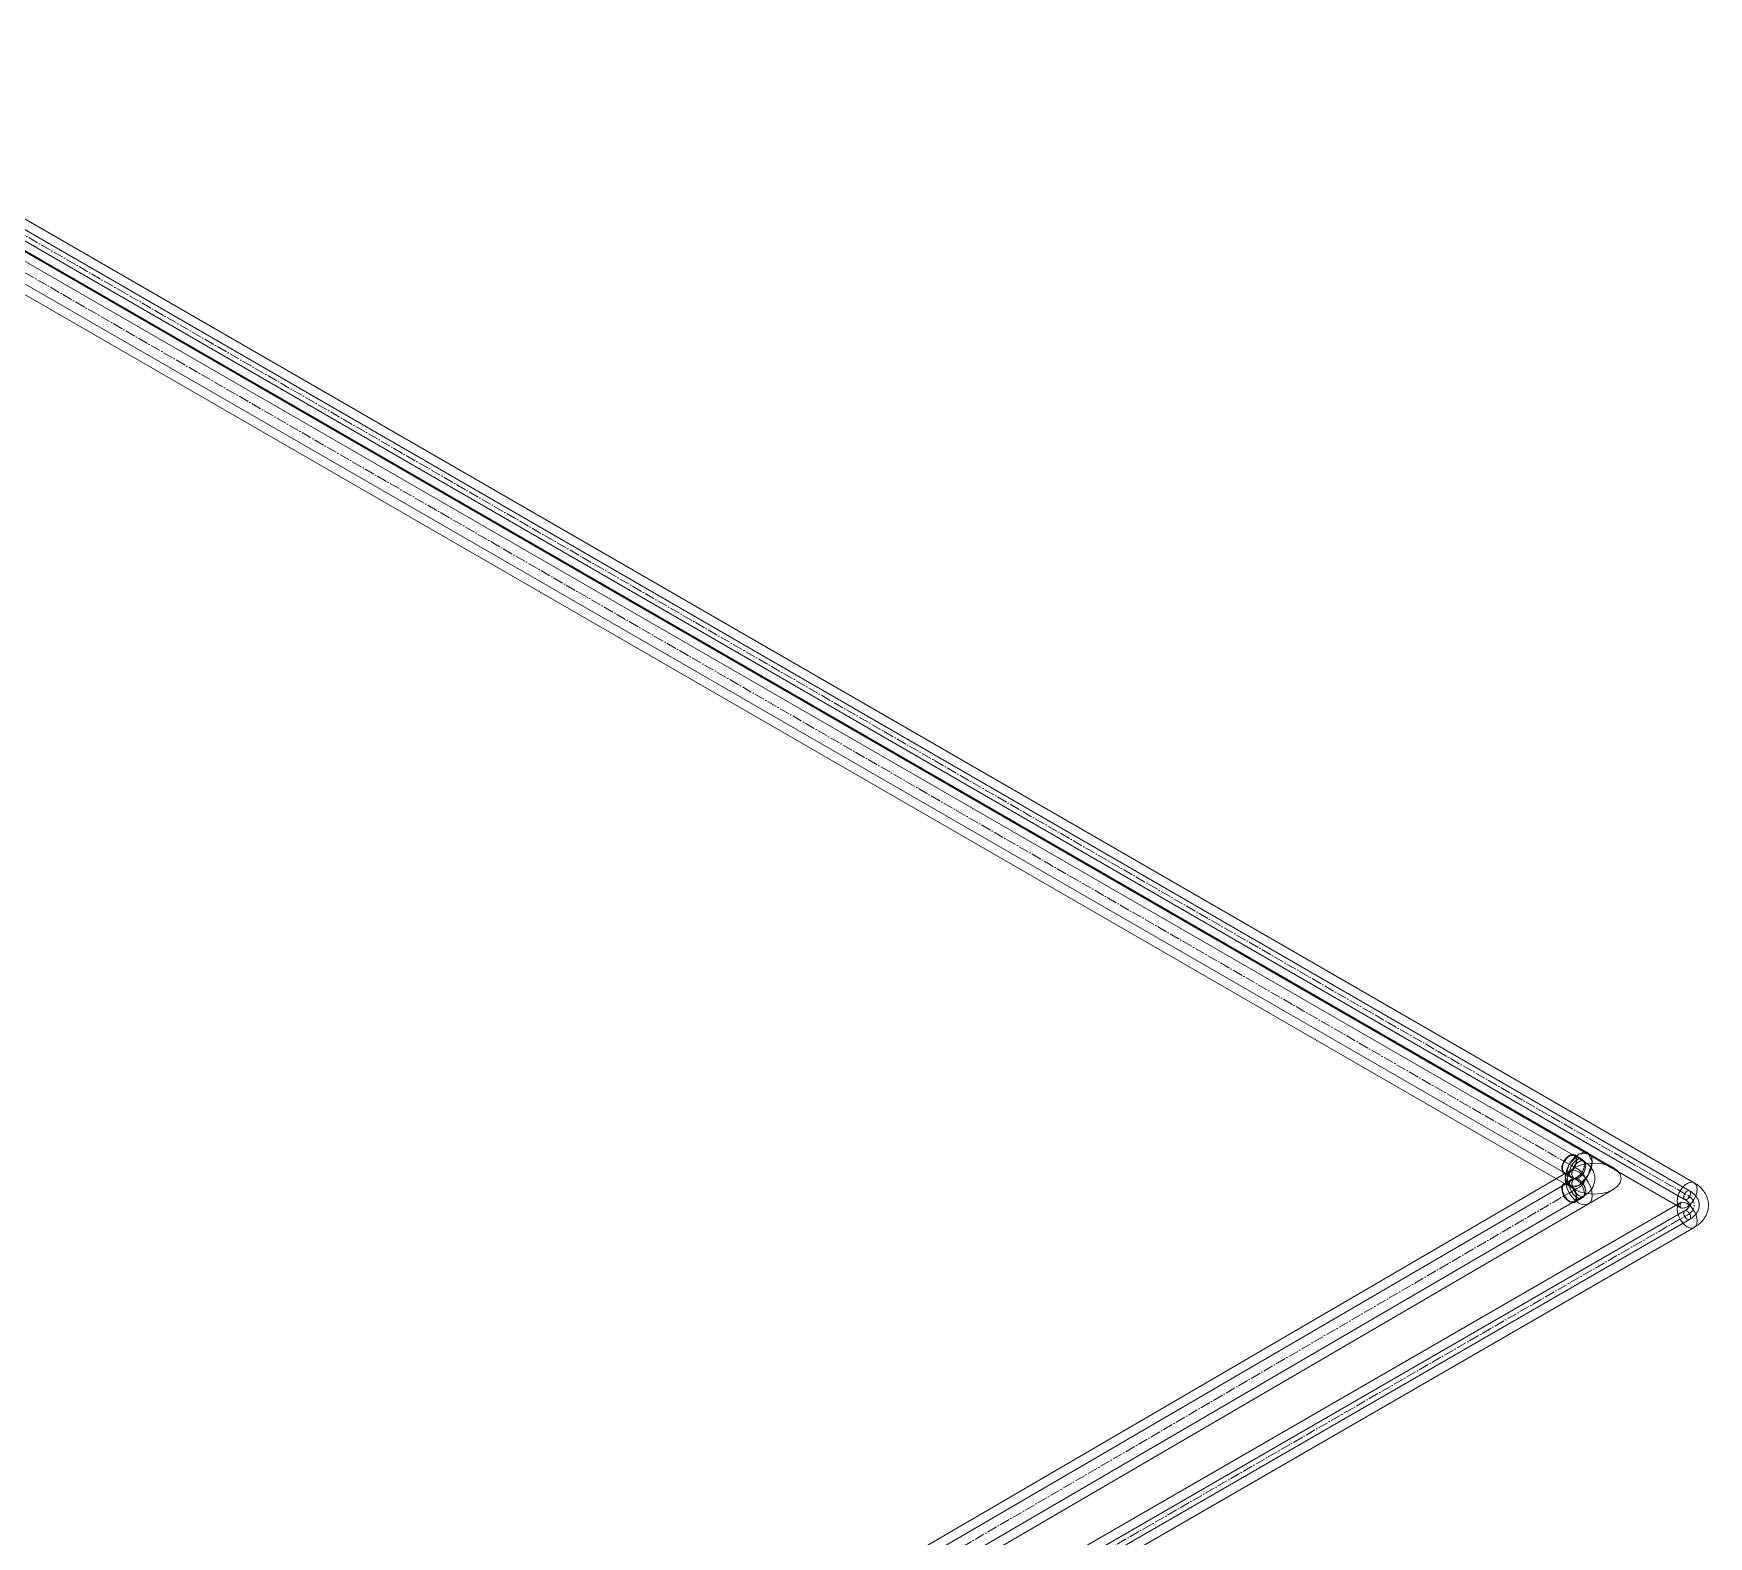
# Model space of a CAD drawing. Header units: millimetres. Extents: x -88595 to 880822, y -1054509 to -148035.
# Drawn here: x 382204 to 383830, y -325655 to -324196 of the extents above; entities that cross this region are included whole.
import ezdxf

# ---------------------------------------------------------------- set-up
doc = ezdxf.new("R2010")
doc.units = ezdxf.units.MM
doc.linetypes.add('$12$ADSK_Осевая', pattern=[14, 10, -2, 0, -2])
doc.linetypes.add('$13$ADSK_Осевая', pattern=[14, 10, -2, 0, -2])
for name, color, linetype, lineweight in [('Изоляция', 7, 'Continuous', 18), ('Трубопровод', 7, 'Continuous', 18), ('Трубопроводы', 7, 'Continuous', 18)]:
    doc.layers.add(name, color=color, linetype=linetype, lineweight=lineweight)

# ---------------------------------------------------------------- blocks, each defined once
blk = doc.blocks.new('$0$ADSK_МедьПайка_Отвод-гнутая труба - Отвод _гнутая труба_-V166-В_ОВ3_1')
at = {"layer": 'Трубопроводы', "color": 190, "true_color": 0x8000ff}
for points in [[(14541, 8872.4, 0), (14541.1, 8873.5, 0), (14541.4, 8874.6, 0), (14542, 8875.7, 0), (14542.7, 8876.8, 0), (14543.5, 8877.6, 0), (14544.3, 8878.3, 0), (14545.2, 8878.6, 0), (14546, 8878.7, 0), (14546.7, 8878.5, 0), (14547.3, 8878, 0), (14547.6, 8877.3, 0), (14547.7, 8876.3, 0)], [(14547.7, 8876.3, 0), (14547.6, 8875.2, 0), (14547.3, 8874.1, 0), (14546.7, 8873, 0), (14546, 8872, 0), (14545.2, 8871.1, 0), (14544.3, 8870.5, 0), (14543.5, 8870.1, 0), (14542.7, 8870, 0), (14542, 8870.2, 0), (14541.4, 8870.7, 0), (14541.1, 8871.5, 0), (14541, 8872.4, 0)], [(14556.1, 8864.7, 0), (14556, 8865.5, 0), (14555.9, 8866.4, 0), (14555.8, 8867.3, 0), (14555.6, 8868.1, 0), (14555.3, 8869, 0), (14555, 8869.8, 0), (14554.6, 8870.6, 0), (14554.2, 8871.3, 0), (14553.8, 8872.1, 0), (14553.3, 8872.8, 0), (14552.7, 8873.5, 0), (14552.2, 8874.2, 0), (14551.5, 8874.8, 0), (14550.9, 8875.5, 0), (14550.2, 8876, 0), (14549.5, 8876.6, 0), (14548.8, 8877.2, 0), (14548, 8877.7, 0), (14547.2, 8878.2, 0), (14546.7, 8878.5, 0)], [(14547.7, 8853, 0), (14547.6, 8854.1, 0), (14547.3, 8855.2, 0), (14546.7, 8856.3, 0), (14546, 8857.3, 0), (14545.2, 8858.2, 0), (14544.3, 8858.8, 0), (14543.5, 8859.2, 0), (14542.7, 8859.3, 0), (14542, 8859.1, 0), (14541.4, 8858.6, 0), (14541.1, 8857.8, 0), (14541, 8856.9, 0)], [(14546.6, 8864.7, 0), (14546.5, 8864.9, 0), (14546.5, 8865.1, 0), (14546.5, 8865.3, 0), (14546.4, 8865.6, 0), (14546.3, 8865.8, 0), (14546.2, 8866.1, 0), (14546.1, 8866.3, 0), (14546, 8866.6, 0), (14545.8, 8866.9, 0), (14545.6, 8867.2, 0), (14545.4, 8867.5, 0), (14545.1, 8867.8, 0), (14544.8, 8868.1, 0), (14544.5, 8868.5, 0), (14544.1, 8868.8, 0), (14543.7, 8869.1, 0), (14543.3, 8869.4, 0), (14542.8, 8869.7, 0), (14542.3, 8870.1, 0), (14542, 8870.2, 0)], [(14546.6, 8864.7, 0), (14546.5, 8864.4, 0), (14546.5, 8864.2, 0), (14546.5, 8864, 0), (14546.4, 8863.7, 0), (14546.3, 8863.5, 0), (14546.2, 8863.2, 0), (14546.1, 8863, 0), (14546, 8862.7, 0), (14545.8, 8862.4, 0), (14545.6, 8862.1, 0), (14545.4, 8861.8, 0), (14545.1, 8861.5, 0), (14544.8, 8861.2, 0), (14544.5, 8860.9, 0), (14544.1, 8860.5, 0), (14543.7, 8860.2, 0), (14543.3, 8859.9, 0), (14542.8, 8859.6, 0), (14542.3, 8859.3, 0), (14542, 8859.1, 0)], [(14556.1, 8864.7, 0), (14556, 8863.8, 0), (14555.9, 8862.9, 0), (14555.8, 8862, 0), (14555.6, 8861.2, 0), (14555.3, 8860.3, 0), (14555, 8859.5, 0), (14554.6, 8858.7, 0), (14554.2, 8858, 0), (14553.8, 8857.2, 0), (14553.3, 8856.5, 0), (14552.7, 8855.8, 0), (14552.2, 8855.1, 0), (14551.5, 8854.5, 0), (14550.9, 8853.9, 0), (14550.2, 8853.3, 0), (14549.5, 8852.7, 0), (14548.8, 8852.1, 0), (14548, 8851.6, 0), (14547.2, 8851.1, 0), (14546.7, 8850.8, 0)], [(14541, 8856.9, 0), (14541.1, 8855.8, 0), (14541.4, 8854.7, 0), (14542, 8853.6, 0), (14542.7, 8852.5, 0), (14543.5, 8851.7, 0), (14544.3, 8851.1, 0), (14545.2, 8850.7, 0), (14546, 8850.6, 0), (14546.7, 8850.8, 0), (14547.3, 8851.3, 0), (14547.6, 8852.1, 0), (14547.7, 8853, 0)]]:
    blk.add_polyline3d(points, dxfattribs=at)
blk = doc.blocks.new('$0$ADSK_МедьПайка_Отвод - Отвод медный под пайку двухраструбный-3268695-В_ОВ3_1')
at = {"layer": 'Трубопроводы', "color": 134, "true_color": 0x00a6a6}
for p, q in [((14442.1, 8908.3), (14434.7, 8912.5)), ((14442.5, 8909), (14435.2, 8913.3)), ((14443.9, 8907.2), (14442.1, 8908.3)), ((14444.9, 8906.3), (14443.6, 8908)), ((14424.8, 8895.2), (14432.1, 8891)), ((14425.2, 8896), (14432.6, 8891.8)), ((14432.6, 8891.8), (14434.4, 8890.7)), ((14432.1, 8889.6), (14424.7, 8885.4)), ((14432.5, 8888.9), (14425.2, 8884.6)), ((14434.4, 8889.9), (14432.5, 8888.9)), ((14433.5, 8890.5), (14435.7, 8890.3)), ((14435.6, 8890.4), (14433.5, 8890.1)), ((14434.8, 8868.1), (14442.1, 8872.4)), ((14435.2, 8867.4), (14442.6, 8871.6)), ((14442.1, 8872.4), (14444, 8873.5)), ((14443.7, 8872.6), (14445, 8874.4))]:
    blk.add_line(p, q, dxfattribs=at)
for points in [[(14422.6, 8900, 0), (14422.8, 8902.3, 0), (14423.6, 8904.8, 0), (14424.7, 8907.2, 0), (14426.3, 8909.4, 0), (14428, 8911.3, 0), (14429.9, 8912.7, 0), (14431.8, 8913.6, 0), (14433.6, 8913.7, 0), (14435.2, 8913.3, 0), (14436.3, 8912.2, 0), (14437.1, 8910.6, 0), (14437.3, 8908.5, 0)], [(14437.3, 8908.5, 0), (14437.1, 8906.2, 0), (14436.4, 8903.7, 0), (14435.2, 8901.3, 0), (14433.7, 8899, 0), (14431.9, 8897.2, 0), (14430, 8895.8, 0), (14428.1, 8894.9, 0), (14426.3, 8894.8, 0), (14424.8, 8895.2, 0), (14423.6, 8896.3, 0), (14422.9, 8897.9, 0), (14422.6, 8900, 0)], [(14436.7, 8908.2, 0), (14436.5, 8910, 0), (14435.8, 8911.5, 0), (14434.7, 8912.5, 0), (14433.3, 8912.9, 0), (14431.7, 8912.8, 0), (14429.9, 8912, 0), (14428.2, 8910.7, 0), (14426.6, 8909, 0), (14425.2, 8907, 0), (14424.1, 8904.7, 0), (14423.5, 8902.5, 0), (14423.2, 8900.3, 0)], [(14423.2, 8900.3, 0), (14423.5, 8898.4, 0), (14424.2, 8897, 0), (14425.2, 8896, 0), (14426.6, 8895.6, 0), (14428.3, 8895.7, 0), (14430, 8896.5, 0), (14431.7, 8897.8, 0), (14433.4, 8899.5, 0), (14434.8, 8901.5, 0), (14435.8, 8903.8, 0), (14436.5, 8906, 0), (14436.7, 8908.2, 0)], [(14444.7, 8904.3, 0), (14444.2, 8906.9, 0), (14442.9, 8908.7, 0), (14441, 8909.5, 0), (14438.6, 8909.1, 0), (14436, 8907.6, 0), (14433.6, 8905.2, 0), (14431.7, 8902.2, 0), (14430.4, 8898.9, 0), (14430, 8895.7, 0)], [(14430, 8895.7, 0), (14430.4, 8893.1, 0), (14431.7, 8891.3, 0), (14433.7, 8890.5, 0), (14436.1, 8890.9, 0), (14438.6, 8892.4, 0), (14441, 8894.8, 0), (14443, 8897.8, 0), (14444.3, 8901.1, 0), (14444.7, 8904.3, 0)], [(14432.4, 8895, 0), (14432.8, 8897.9, 0), (14434, 8900.9, 0), (14435.8, 8903.7, 0), (14438, 8905.9, 0), (14440.3, 8907.3, 0), (14442.5, 8907.6, 0), (14444.3, 8906.9, 0), (14445.5, 8905.3, 0), (14445.9, 8902.9, 0)], [(14432.4, 8895, 0), (14432.6, 8897.2, 0), (14433.3, 8899.4, 0), (14434.4, 8901.7, 0), (14435.8, 8903.7, 0), (14437.4, 8905.4, 0), (14439.1, 8906.7, 0), (14440.9, 8907.5, 0), (14442.5, 8907.6, 0), (14443.9, 8907.2, 0), (14445, 8906.2, 0), (14445.7, 8904.7, 0), (14445.9, 8902.9, 0)], [(14445.9, 8902.9, 0), (14445.5, 8900, 0), (14444.3, 8897, 0), (14442.6, 8894.2, 0), (14440.4, 8892, 0), (14438, 8890.6, 0), (14435.8, 8890.3, 0), (14434, 8890.9, 0), (14432.8, 8892.6, 0), (14432.4, 8895, 0)], [(14445.9, 8902.9, 0), (14445.7, 8900.7, 0), (14445, 8898.5, 0), (14443.9, 8896.2, 0), (14442.6, 8894.2, 0), (14440.9, 8892.5, 0), (14439.2, 8891.2, 0), (14437.5, 8890.4, 0), (14435.8, 8890.3, 0), (14434.4, 8890.7, 0), (14433.3, 8891.7, 0), (14432.7, 8893.1, 0), (14432.4, 8895, 0)], [(14454.8, 8890.4, 0), (14454.8, 8891.6, 0), (14454.7, 8892.7, 0), (14454.5, 8893.8, 0), (14454.2, 8894.9, 0), (14453.9, 8896, 0), (14453.5, 8897, 0), (14453, 8898, 0), (14452.5, 8899, 0), (14451.9, 8899.9, 0), (14451.3, 8900.8, 0), (14450.7, 8901.6, 0), (14450, 8902.4, 0), (14449.3, 8903.1, 0), (14448.5, 8903.9, 0), (14447.7, 8904.5, 0), (14446.9, 8905.2, 0), (14446.1, 8905.8, 0), (14445.3, 8906.4, 0), (14444.4, 8906.9, 0), (14443.9, 8907.2, 0)], [(14437.3, 8872.1, 0), (14437.1, 8874.4, 0), (14436.3, 8876.9, 0), (14435.2, 8879.3, 0), (14433.6, 8881.6, 0), (14431.8, 8883.4, 0), (14429.9, 8884.8, 0), (14428, 8885.6, 0), (14426.3, 8885.8, 0), (14424.7, 8885.4, 0), (14423.6, 8884.3, 0), (14422.8, 8882.7, 0), (14422.6, 8880.6, 0)], [(14422.6, 8880.6, 0), (14422.9, 8878.3, 0), (14423.6, 8875.8, 0), (14424.8, 8873.4, 0), (14426.3, 8871.1, 0), (14428.1, 8869.3, 0), (14430, 8867.9, 0), (14431.9, 8867.1, 0), (14433.7, 8866.9, 0), (14435.2, 8867.3, 0), (14436.4, 8868.4, 0), (14437.1, 8870.1, 0), (14437.3, 8872.1, 0)], [(14423.2, 8880.2, 0), (14423.5, 8882.1, 0), (14424.1, 8883.6, 0), (14425.2, 8884.6, 0), (14426.6, 8885, 0), (14428.2, 8884.9, 0), (14429.9, 8884.1, 0), (14431.7, 8882.8, 0), (14433.3, 8881.1, 0), (14434.7, 8879.1, 0), (14435.8, 8876.9, 0), (14436.5, 8874.6, 0), (14436.7, 8872.5, 0)], [(14436.7, 8872.5, 0), (14436.5, 8870.6, 0), (14435.8, 8869.1, 0), (14434.8, 8868.1, 0), (14433.4, 8867.7, 0), (14431.7, 8867.9, 0), (14430, 8868.6, 0), (14428.3, 8869.9, 0), (14426.6, 8871.6, 0), (14425.2, 8873.6, 0), (14424.2, 8875.8, 0), (14423.5, 8878.1, 0), (14423.2, 8880.2, 0)], [(14430, 8884.9, 0), (14430.4, 8887.5, 0), (14431.7, 8889.4, 0), (14433.6, 8890.1, 0), (14436, 8889.7, 0), (14438.6, 8888.3, 0), (14441, 8885.9, 0), (14442.9, 8882.8, 0), (14444.2, 8879.5, 0), (14444.7, 8876.4, 0)], [(14444.7, 8876.4, 0), (14444.3, 8873.7, 0), (14443, 8871.9, 0), (14441, 8871.2, 0), (14438.6, 8871.5, 0), (14436.1, 8873, 0), (14433.7, 8875.4, 0), (14431.7, 8878.4, 0), (14430.4, 8881.7, 0), (14430, 8884.9, 0)], [(14445.9, 8877.8, 0), (14445.5, 8880.7, 0), (14444.3, 8883.7, 0), (14442.5, 8886.5, 0), (14440.3, 8888.7, 0), (14438, 8890, 0), (14435.8, 8890.4, 0), (14434, 8889.7, 0), (14432.8, 8888, 0), (14432.4, 8885.6, 0)], [(14445.9, 8877.8, 0), (14445.7, 8880, 0), (14445, 8882.2, 0), (14443.9, 8884.4, 0), (14442.5, 8886.5, 0), (14440.9, 8888.2, 0), (14439.1, 8889.5, 0), (14437.4, 8890.2, 0), (14435.8, 8890.4, 0), (14434.4, 8889.9, 0), (14433.3, 8889, 0), (14432.6, 8887.5, 0), (14432.4, 8885.6, 0)], [(14432.4, 8885.6, 0), (14432.8, 8882.7, 0), (14434, 8879.7, 0), (14435.8, 8876.9, 0), (14438, 8874.7, 0), (14440.4, 8873.4, 0), (14442.6, 8873, 0), (14444.3, 8873.7, 0), (14445.5, 8875.4, 0), (14445.9, 8877.8, 0)], [(14432.4, 8885.6, 0), (14432.7, 8883.5, 0), (14433.3, 8881.2, 0), (14434.4, 8879, 0), (14435.8, 8876.9, 0), (14437.5, 8875.2, 0), (14439.2, 8874, 0), (14440.9, 8873.2, 0), (14442.6, 8873, 0), (14443.9, 8873.5, 0), (14445, 8874.5, 0), (14445.7, 8875.9, 0), (14445.9, 8877.8, 0)], [(14436, 8891.2, 0), (14436, 8891.2, 0), (14435.9, 8891.2, 0), (14435.9, 8891.1, 0), (14435.8, 8891, 0), (14435.7, 8890.9, 0), (14435.6, 8890.8, 0), (14435.4, 8890.6, 0), (14435.2, 8890.5, 0), (14435, 8890.3, 0), (14434.7, 8890.2, 0), (14434.4, 8890, 0), (14434.4, 8889.9, 0)], [(14436, 8889.4, 0), (14436, 8889.5, 0), (14435.9, 8889.5, 0), (14435.9, 8889.6, 0), (14435.8, 8889.6, 0), (14435.7, 8889.8, 0), (14435.6, 8889.9, 0), (14435.4, 8890, 0), (14435.2, 8890.2, 0), (14435, 8890.3, 0), (14434.7, 8890.5, 0), (14434.4, 8890.7, 0), (14434.4, 8890.7, 0)], [(14435.8, 8890.3, 0), (14435.8, 8890.5, 0), (14435.8, 8890.7, 0), (14435.8, 8890.8, 0), (14435.9, 8890.9, 0), (14435.9, 8891.1, 0), (14435.9, 8891.1, 0), (14436, 8891.2, 0), (14436, 8891.2, 0), (14436, 8891.2, 0)], [(14435.8, 8890.3, 0), (14435.8, 8890.2, 0), (14435.8, 8890, 0), (14435.8, 8889.9, 0), (14435.9, 8889.7, 0), (14435.9, 8889.6, 0), (14435.9, 8889.5, 0), (14436, 8889.5, 0), (14436, 8889.4, 0), (14436, 8889.4, 0)], [(14454.8, 8890.4, 0), (14454.8, 8889.3, 0), (14454.7, 8888.1, 0), (14454.5, 8887, 0), (14454.2, 8885.9, 0), (14453.9, 8884.8, 0), (14453.5, 8883.8, 0), (14453.1, 8882.8, 0), (14452.6, 8881.8, 0), (14452, 8880.9, 0), (14451.4, 8880, 0), (14450.8, 8879.2, 0), (14450.1, 8878.4, 0), (14449.4, 8877.6, 0), (14448.6, 8876.9, 0), (14447.9, 8876.2, 0), (14447.1, 8875.6, 0), (14446.3, 8875, 0), (14445.4, 8874.4, 0), (14444.6, 8873.8, 0), (14444, 8873.5, 0)]]:
    blk.add_polyline3d(points, dxfattribs=at)

msp = doc.modelspace()

# ---------------------------------------------------------------- linework, layer by layer
at = {"layer": 'Изоляция', "color": 190, "true_color": 0x8000ff}
for p, q in [((383816.1, -325311.6), (378558.9, -322276.4)), ((378541.9, -322298.3), (383802.3, -325335.5)), ((383802.3, -325331.1), (383005.1, -325791.3)), ((383018.9, -325815.2), (383816.1, -325354.9))]:
    msp.add_line(p, q, dxfattribs=at)
at = {"layer": 'Изоляция', "color": 134, "true_color": 0x00a6a6}
for p, q in [((383713.3, -325282.9), (378581, -322319.9)), ((378560.5, -322350.8), (383694.8, -325315)), ((383700.3, -325297), (382889.5, -325769.6)), ((383737.5, -325296.9), (383713.3, -325282.9)), ((382908.2, -325801.6), (383737.5, -325318.1)), ((383694.8, -325315), (383700.3, -325318.2))]:
    msp.add_line(p, q, dxfattribs=at)
for points in [[(383704, -325283.9, 0), (383700.6, -325286.3, 0), (383697.5, -325289.7, 0), (383694.8, -325293.6, 0), (383692.7, -325298, 0), (383691.4, -325302.4, 0), (383690.9, -325306.5, 0)], [(383690.9, -325306.6, 0), (383694.7, -325293.7, 0), (383704, -325283.9, 0)], [(383718.8, -325292.5, 0), (383712, -325293, 0), (383705.7, -325294.5, 0), (383700.3, -325296.9, 0), (383696.2, -325300.1, 0), (383693.6, -325303.7, 0), (383692.7, -325307.6, 0)], [(383713.3, -325282.9, 0), (383710.6, -325282.1, 0), (383707.4, -325282.4, 0), (383704, -325283.9, 0)], [(383704, -325283.9, 0), (383713.2, -325282.9, 0), (383717.1, -325291.3, 0)], [(383704, -325314.1, 0), (383707.4, -325311.6, 0), (383710.6, -325308.3, 0), (383713.3, -325304.3, 0), (383715.4, -325300, 0), (383716.7, -325295.6, 0), (383717.1, -325291.4, 0)], [(383717.1, -325291.3, 0), (383713.3, -325304.3, 0), (383704.1, -325314.1, 0)], [(383717.1, -325291.4, 0), (383716.7, -325287.8, 0), (383715.4, -325284.9, 0), (383713.3, -325282.9, 0)], [(383745.1, -325307.5, 0), (383744.2, -325303.6, 0), (383741.5, -325299.9, 0), (383737.4, -325296.8, 0), (383731.9, -325294.5, 0), (383725.6, -325293, 0), (383718.8, -325292.5, 0)], [(383690.9, -325308.6, 0), (383691.4, -325305, 0), (383692.7, -325302.1, 0), (383694.7, -325300.2, 0), (383697.4, -325299.4, 0), (383700.6, -325299.7, 0), (383704, -325301.1, 0)], [(383704, -325301.1, 0), (383700.6, -325299.7, 0), (383697.4, -325299.4, 0), (383694.7, -325300.2, 0), (383692.7, -325302.1, 0), (383691.4, -325305, 0), (383690.9, -325308.6, 0)], [(383690.9, -325306.5, 0), (383691.4, -325310.2, 0), (383692.7, -325313.1, 0), (383694.8, -325315, 0)], [(383704.1, -325314.1, 0), (383694.8, -325315.1, 0), (383690.9, -325306.6, 0)], [(383704.1, -325331.3, 0), (383700.7, -325328.8, 0), (383697.5, -325325.5, 0), (383694.8, -325321.5, 0), (383692.7, -325317.2, 0), (383691.4, -325312.8, 0), (383690.9, -325308.6, 0)], [(383690.9, -325308.6, 0), (383691.4, -325312.8, 0), (383692.7, -325317.2, 0), (383694.8, -325321.5, 0), (383697.5, -325325.5, 0), (383700.7, -325328.8, 0), (383704.1, -325331.3, 0)], [(383692.7, -325307.6, 0), (383693.6, -325311.5, 0), (383696.2, -325315.2, 0), (383700.4, -325318.3, 0), (383705.8, -325320.7, 0), (383712.2, -325322.1, 0), (383718.9, -325322.6, 0)], [(383694.8, -325315, 0), (383697.5, -325315.9, 0), (383700.6, -325315.5, 0), (383704, -325314.1, 0)], [(383704, -325301.1, 0), (383707.4, -325303.6, 0), (383710.5, -325306.9, 0), (383713.2, -325310.9, 0), (383715.3, -325315.2, 0), (383716.7, -325319.6, 0), (383717.1, -325323.8, 0)], [(383717.1, -325323.8, 0), (383716.7, -325319.6, 0), (383715.3, -325315.2, 0), (383713.2, -325310.9, 0), (383710.5, -325306.9, 0), (383707.4, -325303.6, 0), (383704, -325301.1, 0)], [(383718.9, -325322.6, 0), (383725.7, -325322.1, 0), (383732, -325320.6, 0), (383737.5, -325318.2, 0), (383741.6, -325315, 0), (383744.2, -325311.4, 0), (383745.1, -325307.5, 0)], [(383717.1, -325323.8, 0), (383716.7, -325327.4, 0), (383715.4, -325330.3, 0), (383713.3, -325332.2, 0), (383710.6, -325333.1, 0), (383707.5, -325332.7, 0), (383704.1, -325331.3, 0)], [(383704.1, -325331.3, 0), (383707.5, -325332.7, 0), (383710.6, -325333.1, 0), (383713.3, -325332.2, 0), (383715.4, -325330.3, 0), (383716.7, -325327.4, 0), (383717.1, -325323.8, 0)]]:
    msp.add_polyline3d(points, dxfattribs=at)
at = {"layer": 'Изоляция', "color": 190, "true_color": 0x8000ff}
for points in [[(383809.2, -325312.3, 0), (383806.7, -325314.2, 0), (383804.3, -325316.6, 0), (383802.3, -325319.6, 0), (383800.8, -325322.8, 0), (383799.8, -325326.1, 0), (383799.5, -325329.2, 0)], [(383799.5, -325329.2, 0), (383799.7, -325326.5, 0), (383800.4, -325323.7, 0), (383801.6, -325320.9, 0), (383803.1, -325318.3, 0), (383805, -325315.9, 0), (383807, -325313.8, 0), (383809.2, -325312.3, 0)], [(383818.9, -325317.9, 0), (383818.6, -325315.2, 0), (383817.6, -325313.1, 0), (383816.1, -325311.6, 0), (383814.1, -325311, 0), (383811.7, -325311.2, 0), (383809.2, -325312.3, 0)], [(383809.2, -325312.3, 0), (383811.4, -325311.3, 0), (383813.4, -325311, 0), (383815.3, -325311.3, 0), (383816.8, -325312.2, 0), (383818, -325313.6, 0), (383818.7, -325315.6, 0), (383818.9, -325317.9, 0)], [(383829.9, -325333.3, 0), (383829.9, -325331.8, 0), (383829.7, -325330.3, 0), (383829.5, -325328.8, 0), (383829.1, -325327.4, 0), (383828.7, -325326, 0), (383828.2, -325324.6, 0), (383827.6, -325323.3, 0), (383826.9, -325322.1, 0), (383826.2, -325320.9, 0), (383825.4, -325319.8, 0), (383824.6, -325318.7, 0), (383823.7, -325317.7, 0), (383822.8, -325316.8, 0), (383821.9, -325315.8, 0), (383820.9, -325315, 0), (383819.9, -325314.2, 0), (383818.9, -325313.4, 0), (383817.8, -325312.7, 0), (383816.8, -325312, 0), (383816.1, -325311.6, 0)], [(383799.5, -325329.2, 0), (383799.8, -325331.9, 0), (383800.8, -325334, 0), (383802.3, -325335.5, 0), (383804.3, -325336.1, 0), (383806.7, -325335.9, 0), (383809.2, -325334.8, 0)], [(383809.2, -325334.8, 0), (383807, -325335.8, 0), (383805, -325336.1, 0), (383803.1, -325335.8, 0), (383801.6, -325334.9, 0), (383800.4, -325333.5, 0), (383799.7, -325331.5, 0), (383799.5, -325329.2, 0)], [(383799.5, -325337.4, 0), (383799.8, -325334.7, 0), (383800.8, -325332.5, 0), (383802.3, -325331.1, 0), (383804.3, -325330.4, 0), (383806.7, -325330.7, 0), (383809.2, -325331.8, 0)], [(383809.2, -325331.8, 0), (383806.7, -325330.7, 0), (383804.3, -325330.4, 0), (383802.3, -325331.1, 0), (383800.8, -325332.5, 0), (383799.8, -325334.7, 0), (383799.5, -325337.4, 0)], [(383803.3, -325330.4, 0), (383803.3, -325330.4, 0), (383803.2, -325330.5, 0), (383803.1, -325330.5, 0), (383803, -325330.6, 0), (383802.8, -325330.7, 0), (383802.7, -325330.9, 0), (383802.4, -325331, 0), (383802.3, -325331.1, 0)], [(383802.4, -325333.3, 0), (383802.4, -325332.9, 0), (383802.5, -325332.5, 0), (383802.5, -325332.1, 0), (383802.6, -325331.8, 0), (383802.7, -325331.4, 0), (383802.8, -325331.2, 0), (383802.9, -325330.9, 0), (383803, -325330.7, 0), (383803.1, -325330.6, 0), (383803.2, -325330.5, 0), (383803.2, -325330.4, 0), (383803.3, -325330.4, 0)], [(383809.2, -325334.8, 0), (383811.7, -325333, 0), (383814.1, -325330.5, 0), (383816.1, -325327.5, 0), (383817.6, -325324.3, 0), (383818.6, -325321, 0), (383818.9, -325317.9, 0)], [(383818.9, -325317.9, 0), (383818.7, -325320.6, 0), (383818, -325323.4, 0), (383816.8, -325326.2, 0), (383815.3, -325328.8, 0), (383813.4, -325331.2, 0), (383811.4, -325333.3, 0), (383809.2, -325334.8, 0)], [(383809.2, -325354.2, 0), (383806.7, -325352.4, 0), (383804.3, -325349.9, 0), (383802.3, -325347, 0), (383800.8, -325343.7, 0), (383799.8, -325340.5, 0), (383799.5, -325337.4, 0)], [(383799.5, -325337.4, 0), (383799.8, -325340.5, 0), (383800.8, -325343.7, 0), (383802.3, -325347, 0), (383804.3, -325349.9, 0), (383806.7, -325352.4, 0), (383809.2, -325354.2, 0)], [(383803.3, -325336.1, 0), (383803.3, -325336.1, 0), (383803.2, -325336.1, 0), (383803.1, -325336, 0), (383803, -325335.9, 0), (383802.8, -325335.8, 0), (383802.7, -325335.7, 0), (383802.4, -325335.5, 0), (383802.3, -325335.5, 0)], [(383802.4, -325333.3, 0), (383802.4, -325333.7, 0), (383802.5, -325334.1, 0), (383802.5, -325334.4, 0), (383802.6, -325334.8, 0), (383802.7, -325335.1, 0), (383802.8, -325335.4, 0), (383802.9, -325335.6, 0), (383803, -325335.8, 0), (383803.1, -325335.9, 0), (383803.2, -325336, 0), (383803.2, -325336.1, 0), (383803.3, -325336.1, 0)], [(383809.2, -325331.8, 0), (383811.7, -325333.6, 0), (383814.1, -325336.1, 0), (383816.1, -325339, 0), (383817.6, -325342.2, 0), (383818.6, -325345.5, 0), (383818.9, -325348.6, 0)], [(383818.9, -325348.6, 0), (383818.6, -325345.5, 0), (383817.6, -325342.2, 0), (383816.1, -325339, 0), (383814.1, -325336.1, 0), (383811.7, -325333.6, 0), (383809.2, -325331.8, 0)], [(383829.9, -325333.3, 0), (383829.9, -325334.8, 0), (383829.7, -325336.3, 0), (383829.5, -325337.7, 0), (383829.1, -325339.2, 0), (383828.7, -325340.6, 0), (383828.2, -325341.9, 0), (383827.6, -325343.2, 0), (383826.9, -325344.4, 0), (383826.2, -325345.6, 0), (383825.4, -325346.8, 0), (383824.6, -325347.8, 0), (383823.7, -325348.8, 0), (383822.8, -325349.8, 0), (383821.9, -325350.7, 0), (383820.9, -325351.5, 0), (383819.9, -325352.3, 0), (383818.9, -325353.1, 0), (383817.8, -325353.8, 0), (383816.8, -325354.5, 0), (383816.1, -325354.9, 0)], [(383818.9, -325348.6, 0), (383818.6, -325351.3, 0), (383817.6, -325353.5, 0), (383816.1, -325354.9, 0), (383814.1, -325355.5, 0), (383811.7, -325355.3, 0), (383809.2, -325354.2, 0)], [(383809.2, -325354.2, 0), (383811.7, -325355.3, 0), (383814.1, -325355.5, 0), (383816.1, -325354.9, 0), (383817.6, -325353.5, 0), (383818.6, -325351.3, 0), (383818.9, -325348.6, 0)]]:
    msp.add_polyline3d(points, dxfattribs=at)
at = {"layer": 'Трубопровод', "color": 190, "true_color": 0x8000ff}
for p, q in [((378546.4, -322290.5), (383806.8, -325327.7)), ((383811.6, -325319.4), (378551.1, -322282.3)), ((383806.8, -325338.9), (383009.6, -325799.1)), ((383014.4, -325807.4), (383811.6, -325347.1))]:
    msp.add_line(p, q, dxfattribs=at)
at = {"layer": 'Трубопровод', "color": 190, "linetype": '$12$ADSK_Осевая', "true_color": 0x8000ff}
for p, q in [((378548.7, -322286.4), (383809.2, -325323.6)), ((378548.7, -322286.4), (383809.2, -325323.6)), ((383012, -325803.2), (383809.2, -325343)), ((383012, -325803.2), (383809.2, -325343))]:
    msp.add_line(p, q, dxfattribs=at)
at = {"layer": 'Трубопровод', "color": 134, "linetype": '$12$ADSK_Осевая', "true_color": 0x00a6a6}
for p, q in [((378569.7, -322334.7), (383704, -325299)), ((378569.7, -322334.7), (383704, -325299)), ((382898.9, -325785.6), (383704, -325316.2)), ((382898.9, -325785.6), (383704, -325316.2))]:
    msp.add_line(p, q, dxfattribs=at)
at = {"layer": 'Трубопровод', "color": 134, "true_color": 0x00a6a6}
for p, q in [((383708.8, -325290.7), (378574.5, -322326.5)), ((378565, -322343), (383699.3, -325307.2)), ((383699.2, -325308), (382894.1, -325777.3)), ((382903.7, -325793.8), (383708.8, -325324.4))]:
    msp.add_line(p, q, dxfattribs=at)
for points in [[(383704, -325291.2, 0), (383702.3, -325292.5, 0), (383700.7, -325294.2, 0), (383699.3, -325296.2, 0), (383698.2, -325298.5, 0), (383697.5, -325300.7, 0), (383697.3, -325302.9, 0)], [(383708.8, -325290.7, 0), (383707.4, -325290.3, 0), (383705.8, -325290.5, 0), (383704, -325291.2, 0)], [(383704, -325306.8, 0), (383705.8, -325305.5, 0), (383707.4, -325303.8, 0), (383708.8, -325301.7, 0), (383709.9, -325299.5, 0), (383710.5, -325297.2, 0), (383710.8, -325295.1, 0)], [(383710.8, -325295.1, 0), (383710.5, -325293.2, 0), (383709.9, -325291.7, 0), (383708.8, -325290.7, 0)], [(383697.3, -325302.9, 0), (383697.5, -325304.8, 0), (383698.2, -325306.2, 0), (383699.3, -325307.2, 0)], [(383697.3, -325312.3, 0), (383697.5, -325310.4, 0), (383698.2, -325309, 0), (383699.2, -325308, 0), (383700.6, -325307.5, 0), (383702.3, -325307.7, 0), (383704, -325308.5, 0)], [(383704.1, -325324, 0), (383702.3, -325322.7, 0), (383700.7, -325321, 0), (383699.3, -325318.9, 0), (383698.2, -325316.7, 0), (383697.5, -325314.5, 0), (383697.3, -325312.3, 0)], [(383699.3, -325307.2, 0), (383700.7, -325307.7, 0), (383702.3, -325307.5, 0), (383704, -325306.8, 0)], [(383704, -325308.5, 0), (383705.7, -325309.7, 0), (383707.4, -325311.4, 0), (383708.8, -325313.5, 0), (383709.8, -325315.7, 0), (383710.5, -325318, 0), (383710.8, -325320.1, 0)], [(383710.8, -325320.1, 0), (383710.5, -325322, 0), (383709.9, -325323.5, 0), (383708.8, -325324.4, 0), (383707.4, -325324.9, 0), (383705.8, -325324.7, 0), (383704.1, -325324, 0)]]:
    msp.add_polyline3d(points, dxfattribs=at)
at = {"layer": 'Трубопровод', "color": 190, "true_color": 0x8000ff}
for points in [[(383809.2, -325319.7, 0), (383808.3, -325320.3, 0), (383807.5, -325321.2, 0), (383806.8, -325322.2, 0), (383806.3, -325323.3, 0), (383806, -325324.4, 0), (383805.8, -325325.5, 0)], [(383805.8, -325325.5, 0), (383806, -325326.4, 0), (383806.3, -325327.2, 0), (383806.8, -325327.7, 0), (383807.5, -325327.9, 0), (383808.3, -325327.8, 0), (383809.2, -325327.4, 0)], [(383812.6, -325321.6, 0), (383812.5, -325320.7, 0), (383812.1, -325319.9, 0), (383811.6, -325319.4, 0), (383810.9, -325319.2, 0), (383810.1, -325319.3, 0), (383809.2, -325319.7, 0)], [(383809.2, -325327.4, 0), (383810.1, -325326.8, 0), (383810.9, -325325.9, 0), (383811.6, -325324.9, 0), (383812.1, -325323.8, 0), (383812.5, -325322.7, 0), (383812.6, -325321.6, 0)], [(383805.8, -325341, 0), (383806, -325340.1, 0), (383806.3, -325339.4, 0), (383806.8, -325338.9, 0), (383807.5, -325338.6, 0), (383808.3, -325338.7, 0), (383809.2, -325339.1, 0)], [(383809.2, -325346.9, 0), (383808.3, -325346.2, 0), (383807.5, -325345.4, 0), (383806.8, -325344.4, 0), (383806.3, -325343.2, 0), (383806, -325342.1, 0), (383805.8, -325341, 0)], [(383809.2, -325339.1, 0), (383810.1, -325339.7, 0), (383810.9, -325340.6, 0), (383811.6, -325341.6, 0), (383812.1, -325342.7, 0), (383812.5, -325343.9, 0), (383812.6, -325344.9, 0)], [(383812.6, -325344.9, 0), (383812.5, -325345.9, 0), (383812.1, -325346.6, 0), (383811.6, -325347.1, 0), (383810.9, -325347.3, 0), (383810.1, -325347.2, 0), (383809.2, -325346.9, 0)]]:
    msp.add_polyline3d(points, dxfattribs=at)
at = {"layer": 'Трубопроводы', "color": 134, "linetype": '$12$ADSK_Осевая', "true_color": 0x00a6a6}
for p, q in [((383702.2, -325297.9), (383694.8, -325293.7)), ((383704, -325299), (383702.2, -325297.9)), ((383702.2, -325317.3), (383694.8, -325321.6)), ((383704, -325316.2), (383702.2, -325317.3))]:
    msp.add_line(p, q, dxfattribs=at)
at = {"layer": 'Трубопроводы', "color": 134, "linetype": '$13$ADSK_Осевая', "true_color": 0x00a6a6}
msp.add_ellipse((383689.2, -325307.6), major_axis=(21, 0.1), ratio=0.580136, start_param=5.495348, end_param=7.066144, dxfattribs=at)
at = {"layer": 'Трубопроводы', "color": 190, "linetype": '$13$ADSK_Осевая', "true_color": 0x8000ff}
msp.add_ellipse((383792.4, -325333.3), major_axis=(23.8, 0), ratio=0.57735, start_param=5.497787, end_param=7.068583, dxfattribs=at)

# ---------------------------------------------------------------- block references
at = {"layer": 'Трубопроводы', "color": 134, "true_color": 0x00a6a6}
msp.add_blockref('$0$ADSK_МедьПайка_Отвод - Отвод медный под пайку двухраструбный-3268695-В_ОВ3_1', (369264.9, -334197.9), dxfattribs=at)
at = {"layer": 'Трубопроводы', "color": 190, "true_color": 0x8000ff}
msp.add_blockref('$0$ADSK_МедьПайка_Отвод-гнутая труба - Отвод _гнутая труба_-V166-В_ОВ3_1', (369264.9, -334197.9), dxfattribs=at)

doc.saveas('drawing.dxf')
